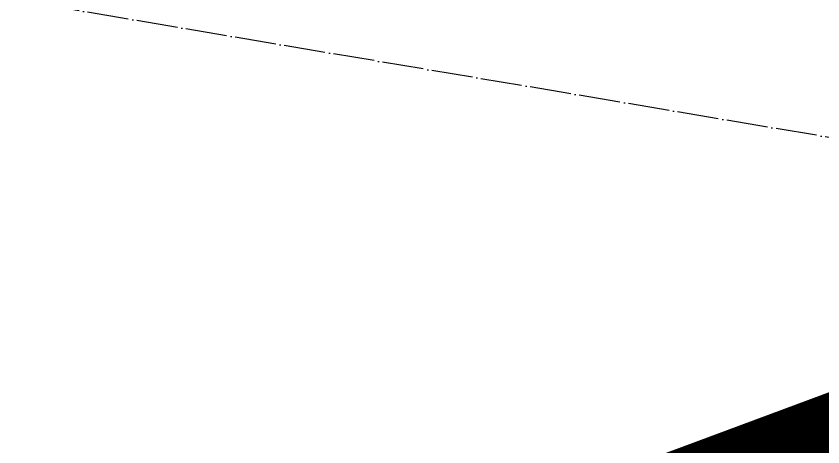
# Model space of a CAD drawing. Extents: x 12199666 to 24617114, y 1197707 to 2548648.
# Drawn here: x 12291754.6 to 12292146, y 1284194.8 to 1284403.7 of the extents above; entities that cross this region are included whole.
import ezdxf

# ---------------------------------------------------------------- set-up
doc = ezdxf.new("R2010")
doc.units = 0
doc.header["$LTSCALE"] = 10
doc.header["$MEASUREMENT"] = 0
doc.linetypes.add('TX-GRID-T1$0$TX-GRID-T1$0$DOTE', pattern=[2.42, 2, -0.2, 0.02, -0.2])
doc.layers.add('TX-GRID-T1$0$TX-GRID-T1$0$DOTE', color=1, linetype='Continuous')
doc.layers.add('TX-PLAN-T1-F11$0$bangong', color=5, linetype='Continuous', true_color=0x0000ff)

# ---------------------------------------------------------------- blocks, each defined once
blk = doc.blocks.new('TX-GRID-T1')
at = {"layer": 'TX-GRID-T1$0$TX-GRID-T1$0$DOTE', "linetype": 'TX-GRID-T1$0$TX-GRID-T1$0$DOTE'}
blk.add_line((12332685.86, 1277505.79), (12290778.11, 1284576.19), dxfattribs=at)
blk = doc.blocks.new('TX-PLAN-T1-F11')
at = {"layer": 'TX-PLAN-T1-F11$0$bangong', "const_width": 100}
blk.add_lwpolyline([(12291477.38, 1278441.75), (12291073.18, 1279554.79), (12291055.47, 1279602.32), (12291744.74, 1279858.72), (12291748.34, 1279863.38), (12291726.92, 1279920.85), (12291322.73, 1281033.89), (12291305.01, 1281081.41), (12291994.28, 1281337.82), (12291997.88, 1281342.48), (12291976.47, 1281399.94), (12291572.27, 1282512.99), (12291554.56, 1282560.51), (12292243.83, 1282816.92), (12292247.43, 1282821.57), (12292226.01, 1282879.04), (12291821.82, 1283992.08), (12291804.1, 1284039.61), (12292498.04, 1284297.75), (12292471.61, 1284357.15), (12292069.4, 1285285.85)], dxfattribs=at)

msp = doc.modelspace()

# ---------------------------------------------------------------- block references
for name in ['TX-PLAN-T1-F11', 'TX-GRID-T1']:
    msp.add_blockref(name, (0, 0))

doc.saveas('drawing.dxf')
